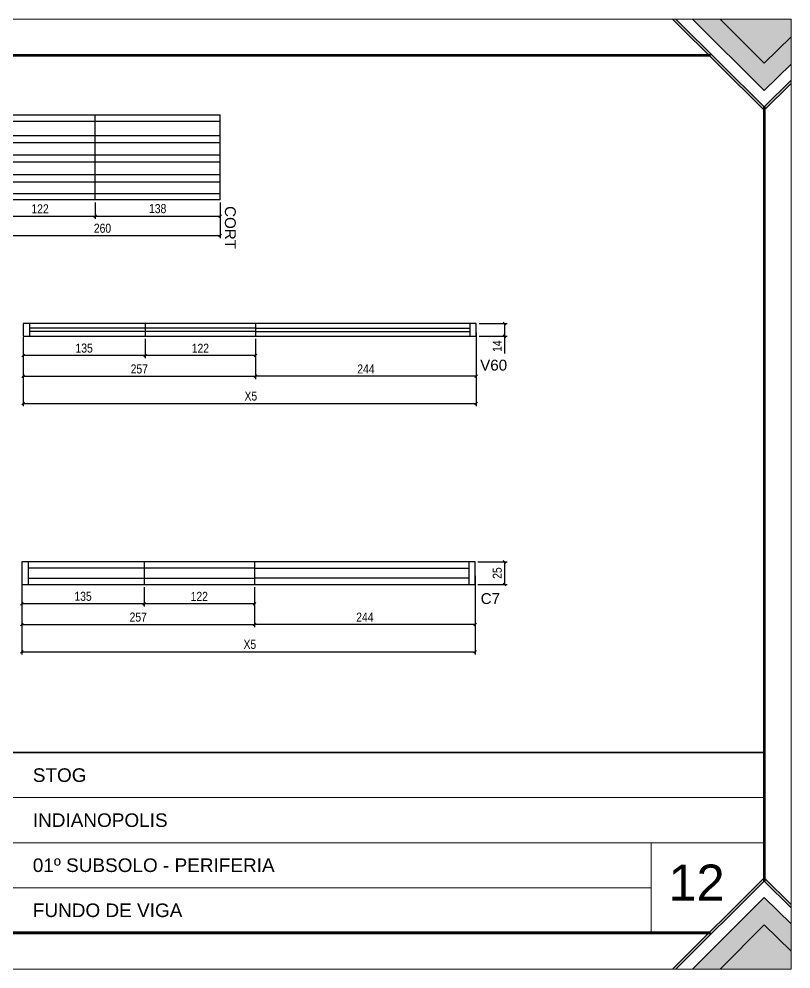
# Model space of a CAD drawing. Extents: x -1206 to 6684, y -2991 to 10691.
# Drawn here: x 5458 to 6311, y -1841 to -791 of the extents above; entities that cross this region are included whole.
import ezdxf
from ezdxf.enums import TextEntityAlignment as Align

# ---------------------------------------------------------------- set-up
doc = ezdxf.new("R2010")
doc.units = 0
doc.linetypes.add('CONTINUO', pattern=[0])
doc.layers.get('0').update_dxf_attribs({"color": 50})
for name, color, linetype in [('5', 5, 'Continuous'), ('COTA', 241, 'Continuous'), ('Painéis', 200, 'Continuous'), ('SARR_2.2x7', 40, 'Continuous'), ('SARR_EDITAR', 141, 'Continuous'), ('TEXTO', 3, 'Continuous')]:
    doc.layers.add(name, color=color, linetype=linetype)
doc.layers.add('Folhas', color=255, linetype='Continuous', lineweight=9)
doc.styles.add('ARIAL', font='arial.ttf')
doc.styles.add('COTA TECNICA-50', font='techl___.ttf', dxfattribs={"height": 10})
doc.styles.get("Standard").update_dxf_attribs({"font": 'arial.ttf'})
doc.dimstyles.new('COTA PAINEL-50', dxfattribs={"dimtxt": 10, "dimasz": 3, "dimexe": 3, "dimexo": 3, "dimgap": 3, "dimtad": 1, "dimdec": 1, "dimzin": 9, "dimdsep": 46, "dimtxsty": 'COTA TECNICA-50', "dimblk1": 'OBLIQUE', "dimblk2": 'OBLIQUE', "dimsah": 1, "dimcen": 0.9, "dimclrd": 4, "dimclre": 4, "dimclrt": 240, "dimadec": 1, "dimazin": 3, "dimtfac": 1, "dimtdec": 1, "dimtmove": 0, "dimatfit": 3, "dimfxl": 1, "dimtolj": 1, "dimtzin": 12, "dimarcsym": 0})

# ---------------------------------------------------------------- blocks, each defined once
blk = doc.blocks.new('9999999999')
at = {"transparency": 33554687}
h = blk.add_hatch(color=30, dxfattribs=at)
h.dxf.hatch_style = 1
h.paths.add_polyline_path([(1357.7, 1050), (1354, 1050), (1455.5, 949.3), (1485, 978.7), (1485, 982.3), (1455.5, 953)])
at = {"true_color": 0x000000, "transparency": 33554687}
h = blk.add_hatch(color=18, dxfattribs=at)
h.dxf.hatch_style = 1
h.paths.add_polyline_path([(1406.6, 1050), (1376.2, 1050), (1455.5, 970.8), (1485, 1000.1), (1485, 1030.4), (1455.5, 1001.1)])
at = {"true_color": 0xff7f00, "transparency": 33554687}
h = blk.add_hatch(color=30, dxfattribs=at)
h.dxf.hatch_style = 1
h.paths.add_polyline_path([(1485, 1030.4), (1485, 1050), (1406.6, 1050), (1455.5, 1001.1)])
at = {"transparency": 33554687}
h = blk.add_hatch(color=30, dxfattribs=at)
h.dxf.hatch_style = 1
h.paths.add_polyline_path([(1357.7, 0), (1354, 0), (1455.5, 100.7), (1485, 71.3), (1485, 67.7), (1455.5, 97)])
at = {"true_color": 0x000000, "transparency": 33554687}
h = blk.add_hatch(color=18, dxfattribs=at)
h.dxf.hatch_style = 1
h.paths.add_polyline_path([(1406.6, 0), (1376.2, 0), (1455.5, 79.2), (1485, 49.9), (1485, 19.6), (1455.5, 48.9)])
at = {"true_color": 0xff7f00, "transparency": 33554687}
h = blk.add_hatch(color=30, dxfattribs=at)
h.dxf.hatch_style = 1
h.paths.add_polyline_path([(1485, 19.6), (1485, 0), (1406.6, 0), (1455.5, 48.9)])
at = {"color": 30, "linetype": 'CONTINUO'}
for p, q in [((396.9, 189.4), (1455.5, 189.4)), ((396.9, 139.6), (1455.5, 139.6)), ((1330.4, 139.6), (1330.4, 40)), ((396.9, 89.8), (1330.4, 89.8))]:
    blk.add_line(p, q, dxfattribs=at)
at = {"color": 30, "transparency": 33554687}
for points in [[(1485, 978.7), (1455.5, 949.3), (1354, 1050)], [(1485, 982.3), (1455.5, 953), (1357.7, 1050)], [(1376.2, 1050), (1455.5, 970.8), (1485, 1000.1)], [(1406.6, 1050), (1455.5, 1001.1), (1485, 1030.4)], [(1485, 71.3), (1455.5, 100.7), (1354, 0)], [(1485, 67.7), (1455.5, 97), (1357.7, 0)], [(1376.2, 0), (1455.5, 79.2), (1485, 49.9)], [(1406.6, 0), (1455.5, 48.9), (1485, 19.6)]]:
    blk.add_lwpolyline(points, dxfattribs=at)
at = {"color": 30, "linetype": 'CONTINUO', "const_width": 2}
blk.add_lwpolyline([(1455.5, 97), (1455.5, 239.2), (50, 239.2), (50, 40), (1396.2, 40)], dxfattribs=at)
at = {"layer": 'Folhas'}
blk.add_lwpolyline([(0, 0), (1485, 0), (1485, 1050), (0, 1050)], close=True, dxfattribs=at)
at = {"layer": 'Folhas', "color": 30, "const_width": 3}
for points in [[(1396.2, 1010), (50, 1010), (50, 40), (1396.2, 40)], [(1455.5, 97), (1455.5, 953)]]:
    blk.add_lwpolyline(points, dxfattribs=at)
at = {"layer": 'TEXTO', "color": 7, "linetype": 'Continuous', "ltscale": 5, "style": 'ARIAL'}
for s, p in [('STOG', (646.9, 214.3)), ('INDIANOPOLIS', (646.9, 164.5)), ('01º SUBSOLO - PERIFERIA', (646.9, 114.7)), ('FUNDO DE VIGA', (646.9, 64.9))]:
    blk.add_text(s, height=15, dxfattribs=at).set_placement(p, align=Align.MIDDLE_LEFT)
blk = doc.blocks.new('_Oblique')
at = {"color": 0, "linetype": 'ByBlock', "lineweight": -2}
blk.add_line((-0.5, -0.5), (0.5, 0.5), dxfattribs=at)
blk = doc.blocks.new('*D382')
at = {"layer": 'COTA', "color": 4, "lineweight": -2, "transparency": 16777216}
for p, q in [((5420.4, -994.3), (5420.4, -1033.9)), ((5680.4, -994.3), (5680.4, -1033.9)), ((5420.4, -1030.9), (5680.4, -1030.9))]:
    blk.add_line(p, q, dxfattribs=at)
at = {"layer": 'Defpoints', "color": 0, "transparency": 16777216}
for p in [(5420.4, -991.3), (5680.4, -991.3), (5680.4, -1030.9)]:
    blk.add_point(p, dxfattribs=at)
at = {"layer": 'COTA', "color": 4, "lineweight": -2, "transparency": 16777216, "xscale": 3, "yscale": 3, "zscale": 3, "rotation": 180}
blk.add_blockref('_Oblique', (5420.4, -1030.9), dxfattribs=at)
at = {"layer": 'COTA', "color": 4, "lineweight": -2, "transparency": 16777216, "xscale": 3, "yscale": 3, "zscale": 3}
blk.add_blockref('_Oblique', (5680.4, -1030.9), dxfattribs=at)
at = {"layer": 'COTA', "color": 240, "transparency": 16777216, "insert": (5550.4, -1022.8), "char_height": 10, "attachment_point": 5, "style": 'COTA TECNICA-50'}
blk.add_mtext('\\A1;260', dxfattribs=at)
blk = doc.blocks.new('*D384')
at = {"layer": 'COTA', "color": 4, "lineweight": -2, "transparency": 16777216}
for p, q in [((5420.4, -994.3), (5420.4, -1012.3)), ((5542.4, -994.3), (5542.4, -1012.3)), ((5420.4, -1009.3), (5542.4, -1009.3))]:
    blk.add_line(p, q, dxfattribs=at)
at = {"layer": 'Defpoints', "color": 0, "transparency": 16777216}
for p in [(5420.4, -991.3), (5542.4, -991.3), (5542.4, -1009.3)]:
    blk.add_point(p, dxfattribs=at)
at = {"layer": 'COTA', "color": 4, "lineweight": -2, "transparency": 16777216, "xscale": 3, "yscale": 3, "zscale": 3, "rotation": 180}
blk.add_blockref('_Oblique', (5420.4, -1009.3), dxfattribs=at)
at = {"layer": 'COTA', "color": 4, "lineweight": -2, "transparency": 16777216, "xscale": 3, "yscale": 3, "zscale": 3}
blk.add_blockref('_Oblique', (5542.4, -1009.3), dxfattribs=at)
at = {"layer": 'COTA', "color": 240, "transparency": 16777216, "insert": (5481.4, -1001.3), "char_height": 10, "attachment_point": 5, "style": 'COTA TECNICA-50'}
blk.add_mtext('\\A1;122', dxfattribs=at)
blk = doc.blocks.new('*D385')
at = {"layer": 'COTA', "color": 4, "lineweight": -2, "transparency": 16777216}
for p, q in [((5542.4, -994.3), (5542.4, -1012.3)), ((5680.4, -994.3), (5680.4, -1012.3)), ((5542.4, -1009.3), (5680.4, -1009.3))]:
    blk.add_line(p, q, dxfattribs=at)
at = {"layer": 'Defpoints', "color": 0, "transparency": 16777216}
for p in [(5542.4, -991.3), (5680.4, -991.3), (5680.4, -1009.3)]:
    blk.add_point(p, dxfattribs=at)
at = {"layer": 'COTA', "color": 4, "lineweight": -2, "transparency": 16777216, "xscale": 3, "yscale": 3, "zscale": 3, "rotation": 180}
blk.add_blockref('_Oblique', (5542.4, -1009.3), dxfattribs=at)
at = {"layer": 'COTA', "color": 4, "lineweight": -2, "transparency": 16777216, "xscale": 3, "yscale": 3, "zscale": 3}
blk.add_blockref('_Oblique', (5680.4, -1009.3), dxfattribs=at)
at = {"layer": 'COTA', "color": 240, "transparency": 16777216, "insert": (5611.4, -1001.1), "char_height": 10, "attachment_point": 5, "style": 'COTA TECNICA-50'}
blk.add_mtext('\\A1;138', dxfattribs=at)
blk = doc.blocks.new('*D406')
at = {"layer": 'COTA', "color": 4, "linetype": 'ByBlock', "lineweight": -2, "transparency": 16777216}
for p, q in [((5719.6, -1145.1), (5719.6, -1189.4)), ((5963.6, -1145.1), (5963.6, -1189.4)), ((5963.6, -1186.4), (5719.6, -1186.4))]:
    blk.add_line(p, q, dxfattribs=at)
at = {"layer": 'Defpoints', "color": 0, "linetype": 'ByBlock', "transparency": 16777216}
for p in [(5719.6, -1142.1), (5963.6, -1142.1), (5719.6, -1186.4)]:
    blk.add_point(p, dxfattribs=at)
at = {"layer": 'COTA', "color": 4, "linetype": 'ByBlock', "lineweight": -2, "transparency": 16777216, "xscale": 3, "yscale": 3, "zscale": 3, "rotation": 180}
blk.add_blockref('_Oblique', (5719.6, -1186.4), dxfattribs=at)
at = {"layer": 'COTA', "color": 4, "linetype": 'ByBlock', "lineweight": -2, "transparency": 16777216, "xscale": 3, "yscale": 3, "zscale": 3}
blk.add_blockref('_Oblique', (5963.6, -1186.4), dxfattribs=at)
at = {"layer": 'COTA', "color": 240, "linetype": 'ByBlock', "transparency": 16777216, "insert": (5841.6, -1178.3), "char_height": 10, "attachment_point": 5, "style": 'COTA TECNICA-50'}
blk.add_mtext('\\A1;244', dxfattribs=at)
blk = doc.blocks.new('*D407')
at = {"layer": 'COTA', "color": 4, "linetype": 'ByBlock', "lineweight": -2, "transparency": 16777216}
for p, q in [((5597.6, -1145.1), (5597.6, -1166.5)), ((5719.6, -1145.1), (5719.6, -1166.5)), ((5719.6, -1163.5), (5597.6, -1163.5))]:
    blk.add_line(p, q, dxfattribs=at)
at = {"layer": 'Defpoints', "color": 0, "linetype": 'ByBlock', "transparency": 16777216}
for p in [(5597.6, -1142.1), (5719.6, -1142.1), (5597.6, -1163.5)]:
    blk.add_point(p, dxfattribs=at)
at = {"layer": 'COTA', "color": 4, "linetype": 'ByBlock', "lineweight": -2, "transparency": 16777216, "xscale": 3, "yscale": 3, "zscale": 3, "rotation": 180}
blk.add_blockref('_Oblique', (5597.6, -1163.5), dxfattribs=at)
at = {"layer": 'COTA', "color": 4, "linetype": 'ByBlock', "lineweight": -2, "transparency": 16777216, "xscale": 3, "yscale": 3, "zscale": 3}
blk.add_blockref('_Oblique', (5719.6, -1163.5), dxfattribs=at)
at = {"layer": 'COTA', "color": 240, "linetype": 'ByBlock', "transparency": 16777216, "insert": (5658.6, -1155.4), "char_height": 10, "attachment_point": 5, "style": 'COTA TECNICA-50'}
blk.add_mtext('\\A1;122', dxfattribs=at)
blk = doc.blocks.new('*D408')
at = {"layer": 'COTA', "color": 4, "lineweight": -2, "transparency": 16777216}
for p, q in [((5462.6, -1145.1), (5462.6, -1166.5)), ((5597.6, -1145.1), (5597.6, -1166.5)), ((5597.6, -1163.5), (5462.6, -1163.5))]:
    blk.add_line(p, q, dxfattribs=at)
at = {"layer": 'Defpoints', "color": 0, "transparency": 16777216}
for p in [(5462.6, -1142.1), (5597.6, -1142.1), (5462.6, -1163.5)]:
    blk.add_point(p, dxfattribs=at)
at = {"layer": 'COTA', "color": 4, "lineweight": -2, "transparency": 16777216, "xscale": 3, "yscale": 3, "zscale": 3, "rotation": 180}
blk.add_blockref('_Oblique', (5462.6, -1163.5), dxfattribs=at)
at = {"layer": 'COTA', "color": 4, "lineweight": -2, "transparency": 16777216, "xscale": 3, "yscale": 3, "zscale": 3}
blk.add_blockref('_Oblique', (5597.6, -1163.5), dxfattribs=at)
at = {"layer": 'COTA', "color": 240, "transparency": 16777216, "insert": (5530.1, -1155.3), "char_height": 10, "attachment_point": 5, "style": 'COTA TECNICA-50'}
blk.add_mtext('\\A1;135', dxfattribs=at)
blk = doc.blocks.new('*D411')
at = {"layer": 'COTA', "color": 4, "lineweight": -2, "transparency": 16777216}
for p, q in [((5462.6, -1143.1), (5462.6, -1219.5)), ((5963.6, -1138.1), (5963.6, -1219.5)), ((5462.6, -1216.5), (5963.6, -1216.5))]:
    blk.add_line(p, q, dxfattribs=at)
at = {"layer": 'Defpoints', "color": 0, "transparency": 16777216}
for p in [(5462.6, -1140.1), (5963.6, -1135.1), (5963.6, -1216.5)]:
    blk.add_point(p, dxfattribs=at)
at = {"layer": 'COTA', "color": 4, "lineweight": -2, "transparency": 16777216, "xscale": 3, "yscale": 3, "zscale": 3, "rotation": 180}
blk.add_blockref('_Oblique', (5462.6, -1216.5), dxfattribs=at)
at = {"layer": 'COTA', "color": 4, "lineweight": -2, "transparency": 16777216, "xscale": 3, "yscale": 3, "zscale": 3}
blk.add_blockref('_Oblique', (5963.6, -1216.5), dxfattribs=at)
at = {"layer": 'COTA', "color": 240, "transparency": 16777216, "insert": (5714.4, -1208.3), "char_height": 10, "attachment_point": 5, "style": 'COTA TECNICA-50'}
blk.add_mtext('\\A1;X5', dxfattribs=at)
blk = doc.blocks.new('*D409')
at = {"layer": 'COTA', "color": 4, "lineweight": -2, "transparency": 16777216}
for p, q in [((5462.6, -1158.8), (5462.6, -1189.4)), ((5719.6, -1158.8), (5719.6, -1189.4)), ((5462.6, -1186.4), (5719.6, -1186.4))]:
    blk.add_line(p, q, dxfattribs=at)
at = {"layer": 'Defpoints', "color": 0, "transparency": 16777216}
for p in [(5462.6, -1155.8), (5719.6, -1155.8), (5719.6, -1186.4)]:
    blk.add_point(p, dxfattribs=at)
at = {"layer": 'COTA', "color": 4, "lineweight": -2, "transparency": 16777216, "xscale": 3, "yscale": 3, "zscale": 3, "rotation": 180}
blk.add_blockref('_Oblique', (5462.6, -1186.4), dxfattribs=at)
at = {"layer": 'COTA', "color": 4, "lineweight": -2, "transparency": 16777216, "xscale": 3, "yscale": 3, "zscale": 3}
blk.add_blockref('_Oblique', (5719.6, -1186.4), dxfattribs=at)
at = {"layer": 'COTA', "color": 240, "transparency": 16777216, "insert": (5591.1, -1178.3), "char_height": 10, "attachment_point": 5, "style": 'COTA TECNICA-50'}
blk.add_mtext('\\A1;257', dxfattribs=at)
blk = doc.blocks.new('*D410')
at = {"layer": 'COTA', "color": 4, "lineweight": -2, "transparency": 16777216}
for p, q in [((5966.6, -1128.1), (5997.7, -1128.1)), ((5994.7, -1128.1), (5994.7, -1142.1)), ((5966.6, -1142.1), (5997.7, -1142.1)), ((5994.7, -1142.1), (5994.7, -1161.2))]:
    blk.add_line(p, q, dxfattribs=at)
at = {"layer": 'Defpoints', "color": 0, "transparency": 16777216}
for p in [(5963.6, -1128.1), (5963.6, -1142.1), (5994.7, -1142.1)]:
    blk.add_point(p, dxfattribs=at)
at = {"layer": 'COTA', "color": 4, "lineweight": -2, "transparency": 16777216, "xscale": 3, "yscale": 3, "zscale": 3}
for p, rotation in [((5994.7, -1128.1), 90), ((5994.7, -1142.1), 270)]:
    blk.add_blockref('_Oblique', p, dxfattribs=dict(at, rotation=rotation))
at = {"layer": 'COTA', "color": 240, "transparency": 16777216, "insert": (5986.7, -1153.1), "char_height": 10, "attachment_point": 5, "rotation": 90, "style": 'COTA TECNICA-50'}
blk.add_mtext('\\A1;14', dxfattribs=at)
blk = doc.blocks.new('*D421')
at = {"layer": 'COTA', "color": 4, "linetype": 'ByBlock', "lineweight": -2, "transparency": 16777216}
for p, q in [((5718.4, -1419.4), (5718.4, -1463.7)), ((5962.4, -1419.4), (5962.4, -1463.7)), ((5962.4, -1460.7), (5718.4, -1460.7))]:
    blk.add_line(p, q, dxfattribs=at)
at = {"layer": 'Defpoints', "color": 0, "linetype": 'ByBlock', "transparency": 16777216}
for p in [(5718.4, -1416.4), (5962.4, -1416.4), (5718.4, -1460.7)]:
    blk.add_point(p, dxfattribs=at)
at = {"layer": 'COTA', "color": 4, "linetype": 'ByBlock', "lineweight": -2, "transparency": 16777216, "xscale": 3, "yscale": 3, "zscale": 3, "rotation": 180}
blk.add_blockref('_Oblique', (5718.4, -1460.7), dxfattribs=at)
at = {"layer": 'COTA', "color": 4, "linetype": 'ByBlock', "lineweight": -2, "transparency": 16777216, "xscale": 3, "yscale": 3, "zscale": 3}
blk.add_blockref('_Oblique', (5962.4, -1460.7), dxfattribs=at)
at = {"layer": 'COTA', "color": 240, "linetype": 'ByBlock', "transparency": 16777216, "insert": (5840.4, -1452.6), "char_height": 10, "attachment_point": 5, "style": 'COTA TECNICA-50'}
blk.add_mtext('\\A1;244', dxfattribs=at)
blk = doc.blocks.new('*D422')
at = {"layer": 'COTA', "color": 4, "linetype": 'ByBlock', "lineweight": -2, "transparency": 16777216}
for p, q in [((5596.4, -1419.4), (5596.4, -1440.8)), ((5718.4, -1419.4), (5718.4, -1440.8)), ((5718.4, -1437.8), (5596.4, -1437.8))]:
    blk.add_line(p, q, dxfattribs=at)
at = {"layer": 'Defpoints', "color": 0, "linetype": 'ByBlock', "transparency": 16777216}
for p in [(5596.4, -1416.4), (5718.4, -1416.4), (5596.4, -1437.8)]:
    blk.add_point(p, dxfattribs=at)
at = {"layer": 'COTA', "color": 4, "linetype": 'ByBlock', "lineweight": -2, "transparency": 16777216, "xscale": 3, "yscale": 3, "zscale": 3, "rotation": 180}
blk.add_blockref('_Oblique', (5596.4, -1437.8), dxfattribs=at)
at = {"layer": 'COTA', "color": 4, "linetype": 'ByBlock', "lineweight": -2, "transparency": 16777216, "xscale": 3, "yscale": 3, "zscale": 3}
blk.add_blockref('_Oblique', (5718.4, -1437.8), dxfattribs=at)
at = {"layer": 'COTA', "color": 240, "linetype": 'ByBlock', "transparency": 16777216, "insert": (5657.4, -1429.7), "char_height": 10, "attachment_point": 5, "style": 'COTA TECNICA-50'}
blk.add_mtext('\\A1;122', dxfattribs=at)
blk = doc.blocks.new('*D423')
at = {"layer": 'COTA', "color": 4, "lineweight": -2, "transparency": 16777216}
for p, q in [((5461.4, -1419.4), (5461.4, -1440.8)), ((5596.4, -1419.4), (5596.4, -1440.8)), ((5596.4, -1437.8), (5461.4, -1437.8))]:
    blk.add_line(p, q, dxfattribs=at)
at = {"layer": 'Defpoints', "color": 0, "transparency": 16777216}
for p in [(5461.4, -1416.4), (5596.4, -1416.4), (5461.4, -1437.8)]:
    blk.add_point(p, dxfattribs=at)
at = {"layer": 'COTA', "color": 4, "lineweight": -2, "transparency": 16777216, "xscale": 3, "yscale": 3, "zscale": 3, "rotation": 180}
blk.add_blockref('_Oblique', (5461.4, -1437.8), dxfattribs=at)
at = {"layer": 'COTA', "color": 4, "lineweight": -2, "transparency": 16777216, "xscale": 3, "yscale": 3, "zscale": 3}
blk.add_blockref('_Oblique', (5596.4, -1437.8), dxfattribs=at)
at = {"layer": 'COTA', "color": 240, "transparency": 16777216, "insert": (5528.9, -1429.6), "char_height": 10, "attachment_point": 5, "style": 'COTA TECNICA-50'}
blk.add_mtext('\\A1;135', dxfattribs=at)
blk = doc.blocks.new('*D428')
at = {"layer": 'COTA', "color": 4, "lineweight": -2, "transparency": 16777216}
for p, q in [((5962.4, -1406.9), (5962.4, -1493.8)), ((5461.4, -1412.4), (5461.4, -1493.8)), ((5461.4, -1490.8), (5962.4, -1490.8))]:
    blk.add_line(p, q, dxfattribs=at)
at = {"layer": 'Defpoints', "color": 0, "transparency": 16777216}
for p in [(5962.4, -1403.9), (5461.4, -1409.4), (5962.4, -1490.8)]:
    blk.add_point(p, dxfattribs=at)
at = {"layer": 'COTA', "color": 4, "lineweight": -2, "transparency": 16777216, "xscale": 3, "yscale": 3, "zscale": 3, "rotation": 180}
blk.add_blockref('_Oblique', (5461.4, -1490.8), dxfattribs=at)
at = {"layer": 'COTA', "color": 4, "lineweight": -2, "transparency": 16777216, "xscale": 3, "yscale": 3, "zscale": 3}
blk.add_blockref('_Oblique', (5962.4, -1490.8), dxfattribs=at)
at = {"layer": 'COTA', "color": 240, "transparency": 16777216, "insert": (5713.3, -1482.7), "char_height": 10, "attachment_point": 5, "style": 'COTA TECNICA-50'}
blk.add_mtext('\\A1;X5', dxfattribs=at)
blk = doc.blocks.new('*D424')
at = {"layer": 'COTA', "color": 4, "lineweight": -2, "transparency": 16777216}
for p, q in [((5461.4, -1433.1), (5461.4, -1463.7)), ((5718.4, -1433.1), (5718.4, -1463.7)), ((5461.4, -1460.7), (5718.4, -1460.7))]:
    blk.add_line(p, q, dxfattribs=at)
at = {"layer": 'Defpoints', "color": 0, "transparency": 16777216}
for p in [(5461.4, -1430.1), (5718.4, -1430.1), (5718.4, -1460.7)]:
    blk.add_point(p, dxfattribs=at)
at = {"layer": 'COTA', "color": 4, "lineweight": -2, "transparency": 16777216, "xscale": 3, "yscale": 3, "zscale": 3, "rotation": 180}
blk.add_blockref('_Oblique', (5461.4, -1460.7), dxfattribs=at)
at = {"layer": 'COTA', "color": 4, "lineweight": -2, "transparency": 16777216, "xscale": 3, "yscale": 3, "zscale": 3}
blk.add_blockref('_Oblique', (5718.4, -1460.7), dxfattribs=at)
at = {"layer": 'COTA', "color": 240, "transparency": 16777216, "insert": (5589.9, -1452.6), "char_height": 10, "attachment_point": 5, "style": 'COTA TECNICA-50'}
blk.add_mtext('\\A1;257', dxfattribs=at)
blk = doc.blocks.new('*D430')
at = {"layer": 'COTA', "color": 4, "lineweight": -2, "transparency": 16777216}
for p, q in [((5965.4, -1391.4), (5997.9, -1391.4)), ((5994.9, -1391.4), (5994.9, -1416.4)), ((5965.4, -1416.4), (5997.9, -1416.4))]:
    blk.add_line(p, q, dxfattribs=at)
at = {"layer": 'Defpoints', "color": 0, "transparency": 16777216}
for p in [(5962.4, -1391.4), (5962.4, -1416.4), (5994.9, -1416.4)]:
    blk.add_point(p, dxfattribs=at)
at = {"layer": 'COTA', "color": 4, "lineweight": -2, "transparency": 16777216, "xscale": 3, "yscale": 3, "zscale": 3}
for p, rotation in [((5994.9, -1391.4), 90), ((5994.9, -1416.4), 270)]:
    blk.add_blockref('_Oblique', p, dxfattribs=dict(at, rotation=rotation))
at = {"layer": 'COTA', "color": 240, "transparency": 16777216, "insert": (5986.8, -1403.9), "char_height": 10, "attachment_point": 5, "rotation": 90, "style": 'COTA TECNICA-50'}
blk.add_mtext('\\A1;25', dxfattribs=at)

msp = doc.modelspace()

# ---------------------------------------------------------------- linework, layer by layer
at = {"layer": 'Painéis'}
for p, q in [((4932.432, -897.282), (5680.432, -897.282)), ((5542.432, -991.324), (5542.432, -897.282)), ((5680.432, -991.324), (5680.432, -897.282)), ((5680.432, -991.324), (4932.432, -991.324)), ((5963.555, -1128.061), (5462.555, -1128.061)), ((5462.555, -1128.061), (5462.555, -1142.061)), ((5597.555, -1128.061), (5597.555, -1142.061)), ((5719.555, -1128.061), (5719.555, -1142.061)), ((5963.555, -1142.061), (5963.555, -1128.061)), ((5462.555, -1142.061), (5719.555, -1142.061)), ((5719.555, -1142.061), (5963.555, -1142.061)), ((5962.42, -1391.391), (5461.42, -1391.391)), ((5461.42, -1391.391), (5461.42, -1416.391)), ((5596.42, -1391.391), (5596.42, -1416.391)), ((5718.42, -1391.391), (5718.42, -1416.391)), ((5962.42, -1416.391), (5962.42, -1391.391)), ((5461.42, -1416.391), (5718.42, -1416.391)), ((5718.42, -1416.391), (5962.42, -1416.391))]:
    msp.add_line(p, q, dxfattribs=at)
at = {"layer": 'SARR_2.2x7', "linetype": 'Continuous'}
for p, q in [((5420.432, -904.282), (5680.432, -904.282)), ((5420.432, -920.142), (5680.432, -920.142)), ((5420.432, -928.024), (5680.432, -928.024)), ((5420.432, -941.612), (5680.432, -941.612)), ((5420.432, -949.494), (5680.432, -949.494)), ((5420.432, -963.449), (5680.432, -963.449)), ((5420.432, -971.331), (5680.432, -971.331)), ((5420.432, -984.324), (5680.432, -984.324)), ((5469.555, -1128.061), (5469.555, -1142.061)), ((5956.555, -1128.061), (5956.555, -1142.061)), ((5468.42, -1391.391), (5468.42, -1416.391)), ((5955.42, -1391.391), (5955.42, -1416.391)), ((5718.42, -1398.391), (5468.42, -1398.391)), ((5718.42, -1398.391), (5955.42, -1398.391)), ((5468.42, -1409.391), (5718.42, -1409.391)), ((5955.42, -1409.391), (5718.42, -1409.391))]:
    msp.add_line(p, q, dxfattribs=at)
at = {"layer": 'SARR_EDITAR', "linetype": 'Continuous'}
for p, q in [((5719.555, -1133.061), (5469.555, -1133.061)), ((5719.555, -1133.061), (5956.555, -1133.061)), ((5719.555, -1137.061), (5469.555, -1137.061)), ((5719.555, -1137.061), (5956.555, -1137.061))]:
    msp.add_line(p, q, dxfattribs=at)

# ---------------------------------------------------------------- block references
at = {"layer": 'Folhas'}
msp.add_blockref('9999999999', (4826.471, -1841.496), dxfattribs=at)

# ---------------------------------------------------------------- texts
at = {"layer": '5', "linetype": 'Continuous'}
for s, rotation, p in [('CORT', 270.000036, (5685.702, -998.275)), ('V60', 0.000036, (5967.86, -1180.056)), ('C7', 0.000036, (5968.442, -1438.085))]:
    msp.add_text(s, height=12, rotation=rotation, dxfattribs=at).set_placement(p)
at = {"layer": 'Folhas', "style": 'ARIAL'}
msp.add_text('12', height=40, dxfattribs=at).set_placement((6207.102, -1745.755), align=Align.MIDDLE)

# ---------------------------------------------------------------- dimensions: what is measured, and where the dimension line sits
at = {"layer": 'COTA'}
for base, p1, p2, picture, middle in [((5680.432, -1030.94), (5420.432, -991.324), (5680.432, -991.324), '*D382', (5550.432, -1022.838)), ((5542.432, -1009.333), (5420.432, -991.324), (5542.432, -991.324), '*D384', (5481.432, -1001.274)), ((5680.432, -1009.333), (5542.432, -991.324), (5680.432, -991.324), '*D385', (5611.432, -1001.091)), ((5719.555, -1186.373), (5462.555, -1155.767), (5719.555, -1155.767), '*D409', (5591.055, -1178.263)), ((5718.42, -1460.703), (5461.42, -1430.097), (5718.42, -1430.097), '*D424', (5589.92, -1452.593))]:
    dim = msp.add_linear_dim(base=base, p1=p1, p2=p2, dimstyle='COTA PAINEL-50', dxfattribs=at)
    dim.commit()
    dim.dimension.update_dxf_attribs({"geometry": picture, "text_midpoint": middle})
for base, p1, p2, angle, picture, middle in [((5994.746, -1142.061), (5963.555, -1128.061), (5963.555, -1142.061), 90, '*D410', (5986.673, -1153.119)), ((5462.555, -1163.473), (5597.555, -1142.061), (5462.555, -1142.061), 180, '*D408', (5530.055, -1155.253)), ((5994.877, -1416.391), (5962.42, -1391.391), (5962.42, -1416.391), 90, '*D430', (5986.767, -1403.891)), ((5461.42, -1437.803), (5596.42, -1416.391), (5461.42, -1416.391), 180, '*D423', (5528.92, -1429.584))]:
    dim = msp.add_linear_dim(base=base, p1=p1, p2=p2, angle=angle, dimstyle='COTA PAINEL-50', dxfattribs=at)
    dim.commit()
    dim.dimension.update_dxf_attribs({"geometry": picture, "text_midpoint": middle})
for base, p1, p2, picture, middle in [((5963.555, -1216.459), (5462.555, -1140.061), (5963.555, -1135.061), '*D411', (5714.425, -1216.459)), ((5962.42, -1490.79), (5461.42, -1409.391), (5962.42, -1403.891), '*D428', (5713.291, -1490.79))]:
    dim = msp.add_linear_dim(base=base, p1=p1, p2=p2, text='X5', dimstyle='COTA PAINEL-50', dxfattribs=at)
    dim.commit()
    dim.dimension.update_dxf_attribs({"geometry": picture, "text_midpoint": middle, "dimtype": 160})
at = {"layer": 'COTA', "color": 1, "linetype": 'ByBlock'}
for base, p1, p2, picture, middle in [((5597.555, -1163.473), (5719.555, -1142.061), (5597.555, -1142.061), '*D407', (5658.555, -1155.414)), ((5719.555, -1186.373), (5963.555, -1142.061), (5719.555, -1142.061), '*D406', (5841.555, -1178.3)), ((5596.42, -1437.803), (5718.42, -1416.391), (5596.42, -1416.391), '*D422', (5657.42, -1429.744)), ((5718.42, -1460.703), (5962.42, -1416.391), (5718.42, -1416.391), '*D421', (5840.42, -1452.63))]:
    dim = msp.add_linear_dim(base=base, p1=p1, p2=p2, angle=180, dimstyle='COTA PAINEL-50', override={"dimarcsym": 1}, dxfattribs=at)
    dim.commit()
    dim.dimension.update_dxf_attribs({"geometry": picture, "text_midpoint": middle})

doc.saveas('drawing.dxf')
